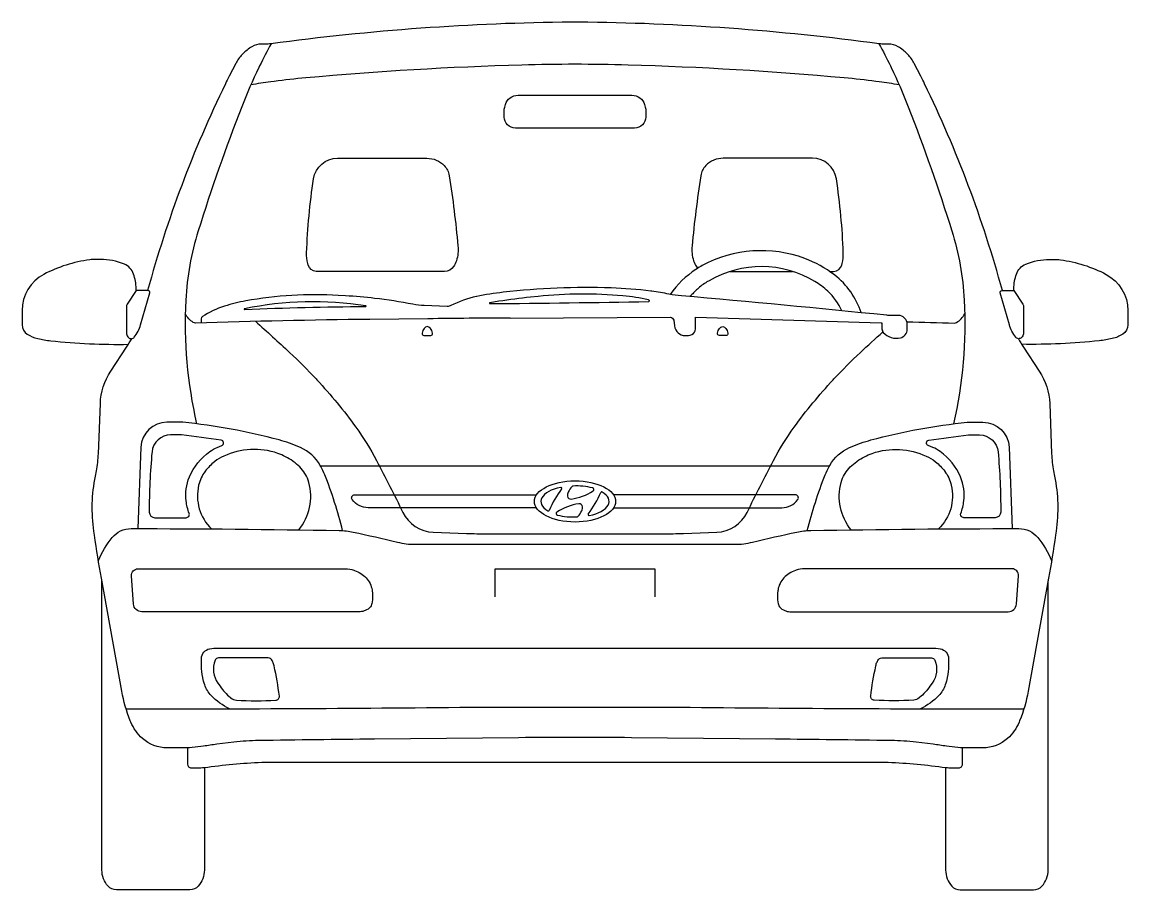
# Model space of a CAD drawing. Header units: millimetres. Extents: x -8431 to 21423, y 12317 to 28660.
# Drawn here: x 9853 to 11751, y 22976 to 24466 of the extents above; entities that cross this region are included whole.
import ezdxf

# ---------------------------------------------------------------- set-up
doc = ezdxf.new("R2010")
doc.units = ezdxf.units.MM
doc.layers.add('interni', color=1, linetype='Continuous')

msp = doc.modelspace()

# ---------------------------------------------------------------- linework, layer by layer
for p, q in [((10364.7, 23704.1), (11239, 23704.1)), ((11146.3, 23234.5), (10899, 23237))]:
    msp.add_line(p, q)
for points in [[(11535.6, 24004.9, 0.046179), (11402.1, 24359.8, 0.00571), (11395.6, 24372.8), (11384.4, 24394.7, 0.075534), (11373.1, 24410.3), (11372.6, 24410.9, 0.062766), (11356.6, 24423.5, 0.136753), (11340, 24428.1), (11328.4, 24428.1, -0.033692), (11324.1, 24428.4, 0.031296), (10808, 24465.7, 0.004786), (10795.8, 24465.7, 0.031296), (10279.6, 24428.4, -0.033692), (10275.3, 24428.1), (10263.7, 24428.1, 0.136753), (10247.2, 24423.5, 0.062766), (10231.2, 24410.9), (10230.6, 24410.3, 0.075534), (10219.4, 24394.7), (10208.1, 24372.8, 0.00571), (10201.6, 24359.8, 0.046179), (10068.2, 24004.9)], [(10280.3, 24428.5, 0.017074), (10260.5, 24390.7), (10259, 24387.6, 0.019099), (10229.9, 24320.5, 0.017047), (10155, 24107.3, 0.063227), (10133.7, 23988.4, 0.069065), (10152.2, 23776)], [(11323.5, 24428.5, -0.017074), (11343.3, 24390.7), (11344.7, 24387.6, -0.019099), (11373.9, 24320.5, -0.017047), (11448.8, 24107.3, -0.063227), (11470.1, 23988.4, -0.069065), (11451.6, 23776)], [(11358.4, 24357.9, 0.010476), (11324.2, 24363.2), (11318.5, 24363.9, 0.010711), (11264.1, 24370, 0.015372), (10893, 24392, 0.014264), (10710.7, 24392, 0.015372), (10339.7, 24370, 0.010711), (10285.3, 24363.9), (10279.6, 24363.2, 0.010476), (10245.3, 24357.9)], [(10048.4, 24004.9), (10033.2, 23981.5, 0.144723), (10031.7, 23976.3), (10031.7, 23932.1, 0.190071), (10034.2, 23925.5), (10035.5, 23924.2, 0.463556), (10045.3, 23924.6, 0.093808), (10056.1, 23946.1), (10071.8, 24000.8, 0.498769), (10068.8, 24004.9), (10048.4, 24004.9), (10048.4, 24008.3, 0.085874), (10044, 24033.2, 0.210027), (10028.2, 24050, 0.100352), (9987.2, 24058.3), (9979.1, 24058.3, 0.032741), (9968.7, 24057.6, 0.089005), (9890.2, 24032.6, 0.278049), (9852.7, 23970.5), (9852.7, 23946, 0.256643), (9861.6, 23929.8, 0.085748), (9879.5, 23922.3), (9879.7, 23922.3, 0.029167), (9901.8, 23918.6, 0.030631), (10035.2, 23912.5)], [(11555.4, 24004.9), (11570.6, 23981.5, -0.144723), (11572.1, 23976.3), (11572.1, 23932.1, -0.190071), (11569.5, 23925.5), (11568.2, 23924.2, -0.463556), (11558.5, 23924.6, -0.093808), (11547.7, 23946.1), (11531.9, 24000.8, -0.498769), (11535, 24004.9), (11555.4, 24004.9), (11555.4, 24008.3, -0.085874), (11559.7, 24033.2, -0.210027), (11575.6, 24050, -0.100352), (11616.6, 24058.3), (11624.6, 24058.3, -0.032741), (11635.1, 24057.6, -0.089005), (11713.6, 24032.6, -0.278049), (11751, 23970.5), (11751, 23946, -0.256643), (11742.2, 23929.8, -0.085748), (11724.2, 23922.3), (11724, 23922.3, -0.029167), (11702, 23918.6, -0.030631), (11568.5, 23912.5)], [(10690.7, 23957.6), (10965.6, 23958.9, -0.376729), (10971.3, 23953.9), (10972.7, 23944, 0.365661), (10991, 23927.4, 0.103966), (11002.4, 23929.4, 0.306698), (11008.9, 23938.9), (11008.9, 23959.3), (11327.4, 23949.6, -0.405285), (11328.9, 23948), (11328.9, 23939.3, 0.179196), (11331.2, 23933, 0.281695), (11360.5, 23923.6, 0.346444), (11372.2, 23938.5), (11372.2, 23946.7, 0.414214), (11356.9, 23962), (11343.7, 23962, -0.025698), (11337.1, 23962.3, 0.004276), (10984.5, 23995.7, -0.028012), (10963.2, 23998.7, 0.017126), (10933.8, 24003.6), (10931.8, 24003.8, 0.02426), (10863.9, 24009.3, 0.036263), (10678.7, 24001.8, 0.022607), (10633.1, 23994.6), (10632.9, 23994.5, 0.067621), (10588.8, 23979, -0.127965), (10582.5, 23977.6), (10543.1, 23979, -0.038207), (10523.7, 23981.2, 0.01742), (10457.9, 23991.4, 0.015657), (10408.1, 23995.8), (10395.5, 23996.5, 0.058095), (10236.6, 23987, 0.032559), (10200.2, 23978), (10200, 23978, 0.0692), (10162.2, 23960, 0.252249), (10160.1, 23956), (10160.1, 23949.2)], [(10690.7, 23957.6, 0.001578), (10549.5, 23956.4), (10449.9, 23955.3, 0.005071), (10150.4, 23948.9, -0.157131), (10146.6, 23950, -0.111135), (10132.8, 23964.6)], [(11371.5, 23951.2, -0.001386), (11453.4, 23948.9, 0.157131), (11457.1, 23950, 0.111135), (11470.9, 23964.6)], [(10253.2, 23952, -0.006939), (10312, 23898.4, -0.016728), (10357.3, 23853), (10358.7, 23851.5, -0.031183), (10425.8, 23770, -0.03511), (10461.2, 23712.9, -0.008188), (10506.3, 23624, 0.277135), (10558.6, 23589.9), (10615.8, 23587.8, 0.009121), (10650.7, 23587.2), (10953, 23587.2, 0.009121), (10988, 23587.8), (11045.1, 23589.9, 0.277135), (11097.5, 23624, -0.008188), (11142.5, 23712.9, -0.03511), (11178, 23770, -0.031183), (11245.1, 23851.5), (11246.5, 23853, -0.016728), (11291.8, 23898.4, -0.004589), (11330.5, 23934, -0.004589)], [(11563, 23922.1, 0.021805), (11571.6, 23907.8), (11598.9, 23866.3, -0.136906), (11616.8, 23810.7), (11620.1, 23724.6, 0.038976), (11623.6, 23695), (11625.3, 23686.1, -0.084378), (11627.8, 23591.5), (11626.8, 23584.6, -0.008969), (11614.9, 23511.1), (11579.9, 23316.7, -0.051607), (11565.2, 23266.1), (11564.3, 23263.9, -0.114295), (11544.6, 23235.8, -0.184825), (11501.9, 23219.5), (11478.5, 23219.5, -0.038345), (11439.5, 23222.5, 0.007289), (11416.6, 23225.7), (11387.5, 23229.3, 0.027852), (11344.9, 23232.2, 0.000662), (11146.3, 23234.5), (10899, 23237, 0.005063), (10704.8, 23237), (10457.5, 23234.5, 0.000662), (10258.9, 23232.2, 0.027852), (10216.3, 23229.3), (10187.1, 23225.7, 0.007289), (10164.3, 23222.5, -0.038345), (10125.3, 23219.5), (10101.8, 23219.5, -0.184825), (10059.2, 23235.8, -0.114295), (10039.5, 23263.9), (10038.5, 23266.1, -0.051607), (10023.9, 23316.7), (9988.9, 23511.1, -0.008969), (9977, 23584.6), (9976, 23591.5, -0.084378), (9978.5, 23686.1), (9980.2, 23695, 0.038976), (9983.7, 23724.6), (9987, 23810.7, -0.136906), (10004.8, 23866.3), (10032.2, 23907.8, 0.021805), (10040.8, 23922.1)], [(10403, 23592.7, 0.033142), (10372.3, 23688.4, 0.030699), (10365.6, 23702.6), (10364.6, 23704.3, 0.167058), (10330.7, 23735.3), (10329.2, 23736, 0.036697), (10293.8, 23748.3, 0.039918), (10128.4, 23778.7, 0.025492), (10126.7, 23778.8), (10101.4, 23778.8, 0.403282), (10056.7, 23735.7), (10051.5, 23596.1)], [(11200.7, 23592.7, -0.033142), (11231.5, 23688.4, -0.030699), (11238.2, 23702.6), (11239.2, 23704.3, -0.167058), (11273.1, 23735.3), (11274.6, 23736, -0.036697), (11310, 23748.3, -0.039918), (11475.4, 23778.7, -0.025492), (11477, 23778.8), (11502.3, 23778.8, -0.403282), (11547, 23735.7), (11552.3, 23596.1)], [(9983.7, 23541.4, -0.06701), (10007.4, 23580.6, -0.227386), (10039.8, 23596.1, -0.004221), (10397.2, 23592.8, -0.047385), (10421.2, 23590.1, -0.008787), (10497, 23572.8, 0.060607), (10527.6, 23569.1), (11076.1, 23569.1, 0.060607), (11106.8, 23572.8, -0.008787), (11182.6, 23590.1, -0.047385), (11206.6, 23592.8, -0.004221), (11564, 23596.1, -0.227386), (11596.4, 23580.6, -0.06701), (11620.1, 23541.4)], [(10165.6, 23186), (10165.6, 23009.8, -0.18406), (10155.1, 22982.1, -0.21385), (10140.8, 22975.7), (10014.6, 22975.7, -0.21385), (10000.2, 22982.1, -0.18406), (9989.7, 23009.8), (9989.7, 23506.5)], [(11438.1, 23186), (11438.1, 23009.8, 0.18406), (11448.7, 22982.1, 0.21385), (11463, 22975.7), (11589.2, 22975.7, 0.21385), (11603.5, 22982.1, 0.18406), (11614.1, 23009.8), (11614.1, 23506.5)], [(10208.7, 23286.7, -0.093682), (10177.4, 23309.4, -0.107203), (10166.2, 23327.9, -0.030528), (10162.9, 23339.9), (10162.7, 23340.6, -0.052021), (10160.7, 23360.4), (10160.7, 23372.7, -0.17384), (10164.7, 23383.9), (10164.7, 23383.9, -0.177896), (10174.4, 23389.6), (10175.1, 23389.8, -0.044554), (10189.2, 23391), (11414.5, 23391, -0.044554), (11428.7, 23389.8), (11429.3, 23389.6, -0.177896), (11439.1, 23383.9), (11439.1, 23383.9, -0.17384), (11443.1, 23372.7), (11443.1, 23360.4, -0.052021), (11441, 23340.6), (11440.9, 23339.9, -0.030528), (11437.6, 23327.9, -0.107203), (11426.4, 23309.4, -0.093682), (11395, 23286.7)], [(10031.3, 23286.5, 0.002746), (10642.1, 23289.6, -0.002653), (10643.2, 23289.6), (10960.6, 23289.6, -0.002653), (10961.6, 23289.6, 0.002746), (11572.5, 23286.5)], [(10136.7, 23219.5), (10136.7, 23191.6, 0.414214), (10143, 23185.2), (10154.4, 23185.2, 0.033711), (10165.2, 23185.9, -0.021748), (10264.1, 23195, -0.011954), (10273.2, 23195.2), (11330.5, 23195.2, -0.011954), (11339.7, 23195, -0.021748), (11438.6, 23185.9, 0.033711), (11449.3, 23185.2), (11460.7, 23185.2, 0.414214), (11467.1, 23191.6), (11467.1, 23219.5)]]:
    msp.add_lwpolyline(points, format="xyb")
for points in [[(10738.4, 23994.7), (10725.6, 23993.4, 0.014288), (10671.3, 23986.3), (10655.5, 23983.7, 0.926746), (10655.6, 23982.4, 0.002637), (10928.6, 23986, 0.88421), (10928.9, 23988.5), (10927.8, 23988.8, 0.034519), (10884.2, 23995.7, 0.047985)], [(10442.6, 23977.4, 0.924035), (10442.7, 23978.6, 0.088733), (10234.5, 23973.6, 0.924035), (10234.6, 23972.3, -0.009578)]]:
    msp.add_lwpolyline(points, format="xyb", close=True)
at = {"color": 1}
for points in [[(10539.5, 23931.4, 0.465821), (10542.6, 23927.6), (10554.1, 23927.6, 0.465821), (10557.2, 23931.4)], [(11064.3, 23931.4, -0.465821), (11061.1, 23927.6), (11049.7, 23927.6, -0.465821), (11046.6, 23931.4)], [(10327.7, 23593.9, 0.244512), (10345, 23675.4, 0.073395), (10339, 23689.1), (10338.1, 23690.4, 0.097613), (10318.3, 23711.4), (10317.4, 23712, 0.071553), (10291.5, 23725.3, 0.194062), (10199, 23720.6, 0.05695), (10183.5, 23711.2), (10183, 23710.8, 0.06725), (10167.2, 23694.7), (10166.8, 23694.2, 0.10302), (10155.8, 23670.6, 0.2632), (10177.8, 23595.6)], [(11276.1, 23593.9, -0.244512), (11258.7, 23675.4, -0.073395), (11264.8, 23689.1), (11265.6, 23690.4, -0.097613), (11285.5, 23711.4), (11286.3, 23712, -0.071553), (11312.2, 23725.3, -0.194062), (11404.8, 23720.6, -0.05695), (11420.3, 23711.2), (11420.8, 23710.8, -0.06725), (11436.6, 23694.7), (11436.9, 23694.2, -0.10302), (11447.9, 23670.6, -0.2632), (11426, 23595.6)]]:
    msp.add_lwpolyline(points, format="xyb", dxfattribs=at)
for points in [[(10174.9, 23728.3, -0.057809), (10187.8, 23735.4), (10195.5, 23738.5, 0.762475), (10194.4, 23748, 0.010048), (10126.4, 23756.8), (10107.5, 23756.8, 0.387029), (10075.7, 23727.9, 0.024439), (10071, 23624.3, 0.413031), (10080.6, 23614.8), (10134.4, 23614.8, 0.519813), (10139.5, 23622.1, -0.055484), (10134.3, 23643.8, -0.131533), (10139.9, 23684.7, -0.139587)], [(11428.9, 23728.3, 0.057809), (11416, 23735.4), (11408.3, 23738.5, -0.762475), (11409.4, 23748, -0.010048), (11477.3, 23756.8), (11496.3, 23756.8, -0.387029), (11528.1, 23727.9, -0.024439), (11532.7, 23624.3, -0.413031), (11523.1, 23614.8), (11469.3, 23614.8, -0.519813), (11464.2, 23622.1, 0.055484), (11469.5, 23643.8, 0.131533), (11463.8, 23684.7, 0.139587)], [(10796.9, 23668.2, 0.072332), (10790.2, 23658.8, 0.102689), (10789.1, 23655, 0.03014), (10789.1, 23651.9, 0.439803), (10795.3, 23646.8, 0.112009), (10833, 23661, 0.650575), (10832.1, 23665.9, 0.078478), (10798.7, 23669.1, 0.187291)], [(10806.8, 23617.1, 0.072332), (10813.6, 23626.6, 0.102689), (10814.7, 23630.3, 0.03014), (10814.7, 23633.5, 0.439803), (10808.5, 23638.6, 0.112009), (10770.8, 23624.3, 0.650575), (10771.6, 23619.4, 0.078478), (10805, 23616.3, 0.187291)]]:
    msp.add_lwpolyline(points, format="xyb", close=True, dxfattribs=at)
at = {"color": 40}
for points in [[(10735.5, 23632), (10446.9, 23632, -0.23833), (10419.4, 23645.8, -0.615078), (10423.7, 23654.2), (10736, 23654.2)], [(10868.3, 23632), (11156.9, 23632, 0.23833), (11184.3, 23645.8, 0.615078), (11180.1, 23654.2), (10867.8, 23654.2)]]:
    msp.add_lwpolyline(points, format="xyb", dxfattribs=at)
for points in [[(10441.4, 23455.2), (10439.8, 23454.6, -0.079589), (10430.8, 23453.2), (10058.3, 23453.2, -0.393265), (10043.9, 23466.5), (10040.4, 23515, -0.435477), (10051.6, 23527), (10407.9, 23527, -0.08192), (10422.2, 23524.6), (10423.4, 23524.2, -0.121842), (10443.3, 23511.5, -0.155024), (10453.4, 23490.6), (10453.5, 23489.9, -0.066015), (10453.7, 23469.5, -0.127685), (10450.8, 23462, -0.157563)], [(11162.3, 23455.2), (11163.9, 23454.6, 0.079589), (11172.9, 23453.2), (11545.5, 23453.2, 0.393265), (11559.8, 23466.5), (11563.3, 23515, 0.435477), (11552.2, 23527), (11195.9, 23527, 0.08192), (11181.5, 23524.6), (11180.4, 23524.2, 0.121842), (11160.5, 23511.5, 0.155024), (11150.4, 23490.6), (11150.3, 23489.9, 0.066015), (11150, 23469.5, 0.127685), (11153, 23462, 0.157563)], [(10283.3, 23367, 0.014565), (10282.2, 23369.5, 0.286115), (10275, 23374), (10189.8, 23374, 0.308353), (10183.9, 23369.9, 0.254186), (10188.8, 23330.7), (10192.6, 23325.3, 0.058984), (10210.3, 23305.9), (10210.9, 23305.3, 0.165895), (10220.5, 23301.5, 0.027316), (10288.3, 23301.3, 0.435749), (10294.3, 23308.5, 0.021165), (10285.5, 23360.2, 0.046856)], [(11320.4, 23367, -0.014565), (11321.6, 23369.5, -0.286115), (11328.7, 23374), (11413.9, 23374, -0.308353), (11419.9, 23369.9, -0.254186), (11415, 23330.7), (11411.2, 23325.3, -0.058984), (11393.5, 23305.9), (11392.8, 23305.3, -0.165895), (11383.3, 23301.5, -0.027316), (11315.5, 23301.3, -0.435749), (11309.5, 23308.5, -0.021165), (11318.3, 23360.2, -0.046856)]]:
    msp.add_lwpolyline(points, format="xyb", close=True, dxfattribs=at)
msp.add_lwpolyline([(10664.9, 23478.8), (10664.9, 23527), (10938.8, 23527), (10938.8, 23478.8)])
at = {"color": 1}
for centre, radius, start, end in [((10927, 23554.5), 184.4, 143.4147, 156.7684), ((10777.7, 23665.3), 1.6, 323.4147, 101.8298), ((10676.7, 23730.9), 184.4, 323.4147, 336.7684), ((10847.6, 23657.5), 1.6, 59.2426, 156.7684), ((10756.1, 23627.9), 1.6, 239.2426, 336.7684), ((10826.1, 23620), 1.6, 143.4147, 281.8298)]:
    msp.add_arc(centre, radius, start, end, dxfattribs=at)
for centre, major_axis, ratio, start_param, end_param in [((10548.3, 23926.5), (0, 16.5), 0.561845, 5.013816, 7.552555), ((10801.9, 23642.7), (-58.6, 0), 0.455015, 5.143793, 6.935956), ((10801.9, 23642.7), (-58.6, 0), 0.455015, 8.285386, 10.077549)]:
    msp.add_ellipse(centre, major_axis=major_axis, ratio=ratio, start_param=start_param, end_param=end_param, dxfattribs=at)
at = {"color": 1, "extrusion": (0, 0, -1)}
msp.add_ellipse((11055.4, 23926.5), major_axis=(0, 16.5), ratio=0.561845, start_param=5.013816, end_param=7.552555, dxfattribs=at)
at = {"color": 40}
msp.add_ellipse((10801.9, 23642.7), major_axis=(-69.7, 0), ratio=0.50656, dxfattribs=at)
at = {"layer": 'interni'}
for points in [[(10699.5, 24283.6, -0.414214), (10680.3, 24302.8), (10680.3, 24312.6, -0.06974), (10681.3, 24319.6), (10682.6, 24324, -0.334802), (10704.1, 24340.2), (10899.7, 24340.2, -0.334802), (10921.2, 24324), (10922.5, 24319.6, -0.06974), (10923.5, 24312.6), (10923.5, 24302.8, -0.414214), (10904.3, 24283.6)], [(10577.7, 24037.7), (10357.8, 24037.7, -0.341934), (10343.9, 24048.5), (10343.2, 24051.2, -0.072265), (10341.2, 24069.5, -0.028907), (10353.1, 24196.7, -0.370577), (10394.2, 24232), (10547.5, 24232, -0.203608), (10577.4, 24219.3, -0.154882), (10586, 24202, -0.014492), (10601, 24081.4, -0.100354), (10598.3, 24056.1), (10598.2, 24055.7, -0.068773), (10593.7, 24046.4, -0.252892)]]:
    msp.add_lwpolyline(points, format="xyb", close=True, dxfattribs=at)
for points in [[(11239, 24037.7), (11245.9, 24037.7, 0.341934), (11259.9, 24048.5), (11260.6, 24051.2, 0.072265), (11262.5, 24069.5, 0.028907), (11250.6, 24196.7, 0.370577), (11209.6, 24232), (11056.3, 24232, 0.203608), (11026.4, 24219.3, 0.154882), (11017.8, 24202, 0.014492), (11002.8, 24081.4, 0.100354), (11005.5, 24056.1), (11005.6, 24055.7, 0.068773), (11010, 24046.4, 0.053387), (11012.6, 24043.2)], [(11293, 23966.9, 0.150546), (11247.7, 24031.3), (11247.1, 24031.7, 0.076062), (11196.4, 24059.9, 0.215788), (11020.3, 24047.7, 0.022907), (11010.3, 24041.7), (11009.6, 24041.2, 0.094055), (10965.5, 23998.3)], [(11259.9, 23970.2, 0.096429), (11236, 24003.5), (11235.7, 24003.8, 0.05375), (11213.8, 24020.4, 0.274068), (11032, 24021.6), (11028.4, 24019.5, 0.053514), (11012, 24007.4, 0.031509), (10999.5, 23994.4)]]:
    msp.add_lwpolyline(points, format="xyb", dxfattribs=at)
msp.add_lwpolyline([(11068.4, 24037.7), (11175.3, 24037.7)], dxfattribs=at)

doc.saveas('drawing.dxf')
